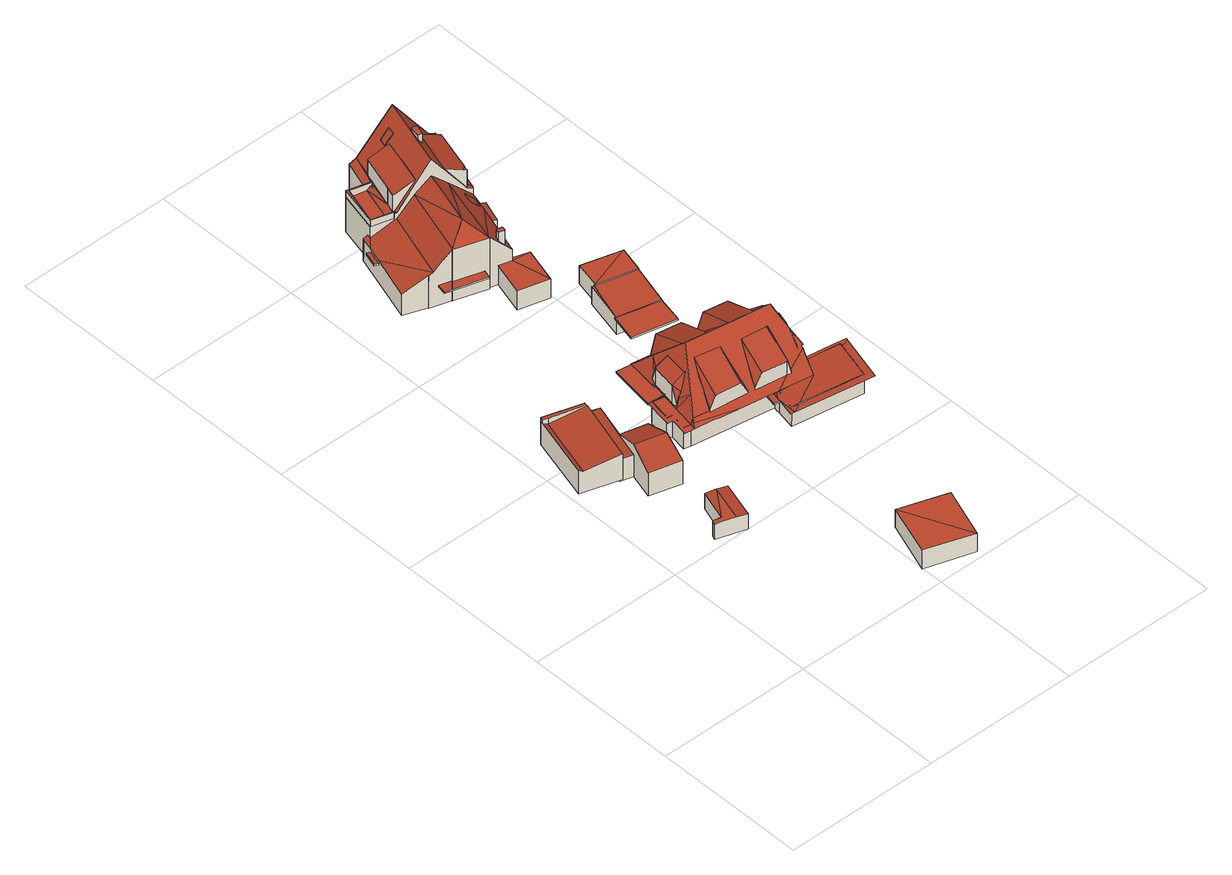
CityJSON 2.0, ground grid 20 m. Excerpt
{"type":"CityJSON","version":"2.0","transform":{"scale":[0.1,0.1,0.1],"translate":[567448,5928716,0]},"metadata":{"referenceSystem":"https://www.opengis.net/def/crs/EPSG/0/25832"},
"CityObjects":{
"building1":{"type":"Building","attributes":{"Grundfläche 2D":"46.158006","Grundhöhe NN":"1.631"},"children":["building1-1"],"geometry":[{"type":"Solid","lod":"3","boundaries":[[[[0,1,2,3,4,5,6,7]],[[8,9,5,4,3,10,11]],[[6,5,9,12,13]],[[0,7,6,13,14]],[[1,0,14,15]],[[2,1,15,16]],[[10,3,2,16,17]],[[12,9,8,11,10,17,18]],[[13,12,18,17,16,15,14]]]],"semantics":{"surfaces":[{"type":"RoofSurface"},{"type":"WallSurface"},{"type":"GroundSurface"}],"values":[[0,0,1,1,1,1,1,1,2]]}}]},
"building1-1":{"type":"BuildingInstallation","parents":["building1"],"geometry":[{"type":"MultiSurface","lod":"3","boundaries":[[[19,20,21,22,23,24]],[[21,20,11,4]],[[22,21,4,25]],[[23,22,25,1]],[[1,2,24,23]],[[24,2,3,10,19]],[[10,11,20,19]]],"semantics":{"surfaces":[{"type":"RoofSurface"},{"type":"WallSurface"}],"values":[0,1,1,1,1,1,1]}}]},
"building2":{"type":"Building","attributes":{"Grundfläche 2D":"14.306014","Grundhöhe NN":"0.946"},"geometry":[{"type":"Solid","lod":"3","boundaries":[[[[26,27,28,29]],[[30,29,31]],[[32,33,26,29,30,34]],[[31,29,28,35,36]],[[30,31,36,37]],[[34,30,37,38]],[[32,34,38,39]],[[27,26,33,32,39,40]],[[28,27,40,35]],[[40,39,38,37,36,35]]]],"semantics":{"surfaces":[{"type":"RoofSurface"},{"type":"WallSurface"},{"type":"GroundSurface"}],"values":[[0,0,0,1,1,1,1,1,1,2]]}}]},
"building3":{"type":"Building","attributes":{"Grundfläche 2D":"39.755402","Grundhöhe NN":"0.931"},"geometry":[{"type":"Solid","lod":"3","boundaries":[[[[41,42,43,44,45]],[[46,47,43,42]],[[48,49,50]],[[49,51,50]],[[51,49,52,53,54]],[[55,51,54]],[[56,57,46,42,41,54,53]],[[47,46,57,58]],[[43,47,58,59]],[[44,43,59,60]],[[41,45,44,60,61,55,54]],[[48,50,62,63]],[[52,49,64,65]],[[49,48,63,64]],[[53,52,65,56]],[[51,55,61,66]],[[50,51,66,62]],[[59,58,57,56,65,64,63,62,66,61,60]]]],"semantics":{"surfaces":[{"type":"RoofSurface"},{"type":"WallSurface"},{"type":"GroundSurface"}],"values":[[0,0,0,0,0,0,1,1,1,1,1,1,1,1,1,1,1,2]]}}]},
"building4":{"type":"Building","attributes":{"Grundfläche 2D":"45.216165","Grundhöhe NN":"1.435"},"geometry":[{"type":"Solid","lod":"3","boundaries":[[[[67,68,69]],[[70,68,67]],[[71,72,69,68]],[[72,73,67,69]],[[73,74,70,67]],[[74,71,68,70]],[[74,73,72,71]]]],"semantics":{"surfaces":[{"type":"RoofSurface"},{"type":"WallSurface"},{"type":"GroundSurface"}],"values":[[0,0,1,1,1,1,2]]}}]},
"building5":{"type":"Building","attributes":{"Grundfläche 2D":"189.746820","Grundhöhe NN":"1.741"},"children":["building5-1","building5-2","building5-3","building5-4"],"geometry":[{"type":"MultiSurface","lod":"3","boundaries":[[[75,76,77,78,79]],[[80,81,82,83,84,85,86]],[[87,88,89,90,91,92,93,94,78,77,95,76,96,97,98,99,100,101,102,103,104,105,106,86,85,107,108]],[[92,109,110,93]],[[111,112,113,110,109,92,91,114,83,82,115,97,96,116,117,83]],[[93,110,79,78,94]],[[118,112,79,110,113]],[[119,117,83]],[[75,83,117,116,76]],[[120,121,122,123]],[[124,125,120,123,126]],[[127,128,125,124]],[[129,130,131,132]],[[129,132,133,134,135,136,137]],[[136,135,138]],[[139,140,135]],[[140,141,135]],[[142,143,138,135,141,144]],[[145,146,101,100]],[[100,99,98,97,115,147,148,81,145]],[[149,150,86,106,105,104,101,146,80]],[[84,151,85]],[[151,152,153,154,155,107,85]],[[156,153,152]],[[157,107,155,154,153,158,159]],[[160,161,162,163,108,107,157,159,158]],[[161,164,163,162]],[[164,165,166,167,163]],[[168,169,170,171,172,173,174,175,176,88,87,108,163,167,166,177,178,179,180,181,182,183,184,130,129,137,136,138,143,142,185],[124,126,123,122,186,187,188,189,190,191,192,127]],[[172,193,194,181,180,195,196,197,173]],[[90,89,88,176,175]],[[198,199,197,196,200,201,202,203,204,205]],[[198,206,199]],[[200,196,195,207,208,209,201]],[[201,209,210]],[[211,212,213,214,215,216,217,166,165,164,218]],[[112,111,83,75,79]],[[116,96,76]],[[77,76,95]],[[122,121,187,186]],[[190,189,128,127,192,191]],[[125,128,189,188,187,121,120]],[[131,183,182,181,134,133,132]],[[193,139,135,134,181,194]],[[140,139,193,172]],[[141,140,172,171]],[[169,168,185,144,141,171,170]],[[144,185,142]],[[130,184,131]],[[184,183,131]],[[80,146,145,81]],[[101,104,102]],[[104,103,102]],[[219,220,221,222,223,224,109,92,225,226,89,176,227,228]],[[229,115,117,230,113,224,223,231,232,233,85,86]],[[233,85,233,232,231,232]],[[233,232,231,234,235,236,237,159,238,155,239,85]],[[211,160,240,237,236,241]],[[160,211,218,161]],[[218,164,161]],[[242,243,167,165,244,245,246]],[[246,245,247,248,207,180,249,243,242]],[[207,195,180]],[[199,173,197]],[[228,250,173,199,251,252,219]],[[253,254,207,248,255]],[[256,257,200,253,255,258]],[[259,256,258,260]],[[199,261,259,260,251]],[[262,211,241,263]],[[264,265,266,262,263,267]],[[268,264,267,269]],[[270,268,269,271]],[[165,270,271,244]],[[258,255,248,247,245,244,271,269,267,263,241,236,235,234,231,223,222,221,220,219,252,251,260]],[[204,203,202,201,200,257,256,259,261,199,206,198,205]],[[201,210,209,208,207,254,253,200]],[[239,155,154,153,152,151,85]],[[237,158,153,154,155,238,159]],[[237,240,160,158]],[[167,166,165]],[[167,243,249,180,179,178,177,166]],[[173,250,228,227,176,175,174]],[[175,176,89,90]],[[226,225,92,91,90,89]],[[109,224,113,230,117,82,83,114,91,92]],[[84,83,82,117,115,229,86,85]],[[211,262,266,265,264,268,270,165,166,217,216,215,214,213,212]]],"semantics":{"surfaces":[{"type":"RoofSurface"},{"type":"WallSurface"},{"type":"GroundSurface"}],"values":[0,0,0,0,0,0,0,0,0,0,0,0,0,0,0,0,0,0,0,0,0,0,0,0,0,0,0,0,0,0,0,0,0,0,0,0,1,1,1,1,1,1,1,1,1,1,1,1,1,1,1,1,1,1,1,1,1,1,1,1,1,1,1,1,1,1,1,1,1,1,1,1,1,1,2,0,0,0,0,0,0,0,0,0,0,0,0,0]}}]},
"building5-1":{"type":"BuildingInstallation","parents":["building5"],"geometry":[{"type":"MultiSurface","lod":"3","boundaries":[[[272,273,274,275,276,277,278,279,280,281,282,283]],[[157,238,154,284,282,281,285]],[[238,286,154]],[[238,287,286]],[[288,289,274,290,291,292]],[[275,274,289,293,294]],[[154,295,284,154,286]],[[295,153,282,284]],[[283,282,153,158,160,161,296,274,273,272]],[[296,297,290,274]],[[162,292,291,290,297]],[[288,292,298]],[[298,289,288]]],"semantics":{"surfaces":[{"type":"RoofSurface"},{"type":"WallSurface"}],"values":[0,0,0,0,0,0,1,1,1,1,1,1,1]}}]},
"building5-2":{"type":"BuildingInstallation","parents":["building5"],"geometry":[{"type":"MultiSurface","lod":"3","boundaries":[[[299,300,301]],[[299,301,302]],[[300,303,304]],[[304,301,300]],[[303,305,306]],[[306,304,303]],[[305,303,300,299,307,308]],[[309,306,305,308]],[[302,301,304,306,309,310]],[[310,307,299,302]],[[308,307,310,309]]],"semantics":{"surfaces":[{"type":"RoofSurface"},{"type":"WallSurface"},{"type":"OuterCeilingSurface"}],"values":[0,0,0,0,0,0,1,1,1,1,2]}}]},
"building5-3":{"type":"BuildingInstallation","parents":["building5"],"geometry":[{"type":"MultiSurface","lod":"3","boundaries":[[[311,233,312,313,314,213,212]],[[315,316,212,213]],[[311,212,316,317]],[[233,311,317,232]],[[233,232,318,312]],[[319,313,312,318]],[[314,313,319,320]],[[213,314,320,315]],[[319,318,232,317,316,315,320]]],"semantics":{"surfaces":[{"type":"RoofSurface"},{"type":"WallSurface"},{"type":"OuterCeilingSurface"}],"values":[0,1,1,1,1,1,1,1,2]}}]},
"building5-4":{"type":"BuildingInstallation","parents":["building5"],"geometry":[{"type":"MultiSurface","lod":"3","boundaries":[[[321,322,323,242]],[[242,246,324,321]],[[325,246,242,323]],[[324,326,322,321]],[[326,325,323,322]],[[326,324,246,325]]],"semantics":{"surfaces":[{"type":"RoofSurface"},{"type":"WallSurface"},{"type":"OuterCeilingSurface"}],"values":[0,1,1,1,1,2]}}]},
"building6":{"type":"Building","attributes":{"Grundfläche 2D":"255.009460","Grundhöhe NN":"2.189"},"children":["building6-1","building6-2","building6-3","building6-4","building6-5","building6-6","building6-7"],"geometry":[{"type":"Solid","lod":"3","boundaries":[[[[327,328,329,330,331,332,333,334,335,336,337]],[[338,339,340,341,342,343]],[[344,345,340,339,346,347,348]],[[349,350,351,331,330,352,353,354,355,356,357,358,359]],[[360,361,362,363,364,365,366,367,368]],[[369,370,371,372,373,374]],[[375,376,370]],[[371,370,376,377]],[[378,376,375]],[[379,380,376,378]],[[377,376,380]],[[378,381,382,383,379]],[[384,385,382,381,386,387]],[[387,388,389,384]],[[382,385,390,391,392]],[[372,371,393]],[[394,395,396,350]],[[397,398,350,396]],[[397,399,400]],[[399,401,402,403,404]],[[400,399,404]],[[402,405,403]],[[405,402,406,356,355]],[[398,351,350]],[[398,397,400]],[[407,408,409,345,344,348,410,411,349,359,358,357]],[[412,413,414]],[[415,407,416,414,413,417,418]],[[412,419,411,410,420,413]],[[415,408,407]],[[421,422,423,424]],[[422,425,426,427]],[[427,423,422]],[[428,429,430,431,432,433]],[[403,405,355,354,353,328,327,337,336]],[[330,329,328,353,352]],[[333,332,331,351,398]],[[334,333,398,400]],[[400,404,335,334]],[[404,403,336,335]],[[418,417,413,339,338,343]],[[346,339,413,420]],[[348,347,346,420,410]],[[409,408,415,418,343,342,341,340,345]],[[389,388,434,435]],[[390,385,384,389,435,436]],[[391,390,436,437]],[[392,391,437,438]],[[439,379,383,382,392,438,440,441]],[[442,380,379,439,441,440,443,444]],[[380,442,444,443,445,377]],[[371,377,445,446]],[[422,393,371,446,447,425]],[[424,448,449,428,433,374,373,372,393,422,421]],[[426,425,447,450]],[[427,426,450,451]],[[423,427,451,452]],[[424,423,452,448]],[[360,387,386,361]],[[367,453,454,368]],[[388,387,360,368,454,434]],[[429,428,449,455]],[[430,429,455,456]],[[431,430,456,457]],[[394,458,453,367,395]],[[396,395,367,366]],[[397,396,366,365]],[[399,397,365,364]],[[399,364,363,401]],[[402,401,363,362]],[[406,402,362,361]],[[381,378,375,370,369,374,416,407,357,356,406,361,386]],[[457,459,419,412,414,416,374,433,432,431]],[[394,350,349,411,419,459,458]],[[451,450,447,446,445,443,440,438,437,436,435,434,454,453,458,459,457,456,455,449,448,452]]]],"semantics":{"surfaces":[{"type":"RoofSurface"},{"type":"WallSurface"},{"type":"GroundSurface"}],"values":[[0,0,0,0,0,0,0,0,0,0,0,0,0,0,0,0,0,0,0,0,0,0,0,0,0,0,0,0,0,0,0,0,0,0,1,1,1,1,1,1,1,1,1,1,1,1,1,1,1,1,1,1,1,1,1,1,1,1,1,1,1,1,1,1,1,1,1,1,1,1,1,1,1,1,2]]}}]},
"building6-1":{"type":"BuildingInstallation","parents":["building6"],"geometry":[{"type":"MultiSurface","lod":"3","boundaries":[[[460,461,462,463,464]],[[465,462,461,466]],[[465,467,463,462]],[[467,468,469,460,464,463]],[[469,466,461,460]]],"semantics":{"surfaces":[{"type":"RoofSurface"},{"type":"WallSurface"}],"values":[0,1,1,1,1]}}]},
"building6-2":{"type":"BuildingInstallation","parents":["building6"],"geometry":[{"type":"MultiSurface","lod":"3","boundaries":[[[470,471,472,473,474,475,476]],[[477,478,474,473]],[[478,479,480,476,475,474]],[[481,477,473,472]],[[480,482,483,481,472,471,470,476]]],"semantics":{"surfaces":[{"type":"RoofSurface"},{"type":"WallSurface"}],"values":[0,1,1,1,1]}}]},
"building6-3":{"type":"BuildingInstallation","parents":["building6"],"geometry":[{"type":"MultiSurface","lod":"3","boundaries":[[[484,485,486,487,488,489,490,491]],[[487,486,396,366,367,368]],[[360,488,487,368]],[[361,406,489,488,360]],[[361,362,402,490,489,406]],[[491,490,402,362,363,492]],[[492,493,484,491]],[[484,493,364,365,397,485]],[[485,397,365,397]],[[366,396,486,485,397,365]]],"semantics":{"surfaces":[{"type":"RoofSurface"},{"type":"WallSurface"}],"values":[0,1,1,1,1,1,1,1,1,1]}}]},
"building6-4":{"type":"BuildingInstallation","parents":["building6"],"geometry":[{"type":"MultiSurface","lod":"3","boundaries":[[[494,495,496,497,498]],[[496,495,499,500]],[[501,498,497,496,500,502]],[[494,498,501,503]],[[495,494,503,499]]],"semantics":{"surfaces":[{"type":"RoofSurface"},{"type":"WallSurface"}],"values":[0,1,1,1,1]}}]},
"building6-5":{"type":"BuildingInstallation","parents":["building6"],"geometry":[{"type":"MultiSurface","lod":"3","boundaries":[[[504,505,506,507,508,509]],[[510,511,506,505]],[[512,513,509,508]],[[505,504,509,513,514,510]],[[512,508,507,506,511,515]]],"semantics":{"surfaces":[{"type":"RoofSurface"},{"type":"WallSurface"}],"values":[0,1,1,1,1]}}]},
"building6-6":{"type":"BuildingInstallation","parents":["building6"],"geometry":[{"type":"MultiSurface","lod":"3","boundaries":[[[516,517,518,519]],[[520,521,519,518]],[[521,522,516,519]],[[522,523,517,516]],[[523,520,518,517]],[[523,522,521,520]]],"semantics":{"surfaces":[{"type":"RoofSurface"},{"type":"WallSurface"},{"type":"OuterCeilingSurface"}],"values":[0,1,1,1,1,2]}}]},
"building6-7":{"type":"BuildingInstallation","parents":["building6"],"geometry":[{"type":"MultiSurface","lod":"3","boundaries":[[[524,525,442,439,526,527]],[[528,444,442,525]],[[441,529,526,439]],[[444,441,439,442]],[[529,530,527,526]],[[530,531,524,527]],[[531,528,525,524]],[[531,530,529,441,444,528]]],"semantics":{"surfaces":[{"type":"RoofSurface"},{"type":"WallSurface"},{"type":"OuterCeilingSurface"}],"values":[0,1,1,1,1,1,1,2]}}]},
"building7":{"type":"Building","attributes":{"Grundfläche 2D":"47.419121","Grundhöhe NN":"1.962"},"children":["building7-1"],"geometry":[{"type":"Solid","lod":"3","boundaries":[[[[532,533,534,535]],[[536,532,535,537]],[[538,539,540]],[[541,539,538]],[[538,540,542]],[[536,537,543,544]],[[536,544,545,546,532]],[[547,548,549,533,532,546,545]],[[533,549,548,547,550,534]],[[539,534,550,551,540]],[[542,540,551,552]],[[535,541,538,542,552,543,537]],[[541,535,534,539]],[[551,550,547,545,544,543,552]]]],"semantics":{"surfaces":[{"type":"RoofSurface"},{"type":"WallSurface"},{"type":"GroundSurface"}],"values":[[0,0,0,0,0,1,1,1,1,1,1,1,1,2]]}}]},
"building7-1":{"type":"BuildingInstallation","parents":["building7"],"geometry":[{"type":"MultiSurface","lod":"3","boundaries":[[[553,554,555,549,556]],[[556,532,546,557,553]],[[532,556,549,548,546]],[[554,553,557,558]],[[555,554,558,559]],[[549,555,559,548]],[[548,559,558,557,546]]],"semantics":{"surfaces":[{"type":"RoofSurface"},{"type":"WallSurface"},{"type":"OuterCeilingSurface"}],"values":[0,1,1,1,1,1,2]}}]}
},
"vertices":[
[80,423,53],[78,424,53],[79,426,53],[35,439,47],[34,435,47],[11,355,47],[56,342,53],[57,347,53],[7,360,50],[6,357,50],[29,441,50],[28,437,50],[6,357,16],[56,342,16],[80,423,16],[78,424,16],[79,426,16],[29,441,16],[28,437,16],
[29,441,55],[28,437,55],[34,435,55],[78,423,55],[78,424,55],[79,426,55],[78,423,53],
[93,204,32],[106,200,31],[120,247,31],[107,251,32],[81,215,32],[94,255,31],[69,212,31],[79,209,32],[71,218,31],[120,247,9],[94,255,9],[81,215,9],[71,218,9],[69,212,9],[106,200,9],
[82,375,43],[73,343,55],[111,333,55],[115,366,43],[83,374,43],[63,310,43],[103,299,43],[78,424,41],[80,423,41],[79,426,41],[97,421,40],[57,347,41],[73,343,40],[82,375,40],[83,374,40],[73,343,9],[63,310,9],[103,299,9],[111,333,9],[115,366,9],[83,374,9],[79,426,9],[78,424,9],[80,423,9],[57,347,9],[97,421,9],
[257,5,40],[219,92,40],[196,25,41],[280,71,40],[219,92,14],[196,25,14],[257,5,14],[280,71,14],
[252,428,76],[243,378,100],[265,375,100],[275,373,100],[283,423,76],[185,438,48],[233,430,49],[232,428,51],[243,430,48],[161,443,48],[165,429,61],[185,426,61],[242,368,111],[287,361,111],[301,382,87],[309,394,73],[307,395,73],[303,395,73],[285,398,73],[279,383,89],[260,376,100],[243,405,73],[225,408,73],[222,398,83],[217,385,98],[216,383,100],[185,388,100],[185,406,81],[185,414,73],[185,417,70],[185,420,68],[185,420,67],[169,417,73],[180,378,111],[303,397,71],[287,406,65],[244,430,48],[292,421,49],[288,408,62],[311,420,48],[229,418,62],[243,413,65],[243,416,62],[293,421,47],[243,430,47],[207,320,75],[216,319,59],[215,340,77],[213,359,97],[181,365,98],[174,324,75],[211,360,97],[177,355,87],[167,325,59],[239,354,96],[231,334,75],[225,317,59],[233,316,76],[264,311,76],[265,311,76],[266,311,76],[271,349,97],[262,351,96],[272,349,97],[270,310,59],[270,312,61],[270,313,62],[271,329,75],[271,343,90],[270,314,63],[224,432,76],[192,437,76],[229,418,61],[234,430,47],[185,438,47],[185,437,49],[161,442,48],[156,406,48],[156,399,50],[160,405,58],[161,407,60],[155,399,48],[162,403,64],[153,383,50],[160,398,60],[153,381,50],[151,370,50],[154,360,60],[157,345,73],[149,359,48],[144,330,48],[142,322,48],[147,330,56],[270,315,61],[270,314,61],[270,313,60],[270,313,59],[270,312,58],[296,320,70],[296,322,73],[298,321,73],[293,338,89],[166,319,48],[173,317,48],[242,306,48],[248,305,48],[265,311,56],[264,311,56],[225,317,56],[230,333,73],[271,326,73],[215,335,73],[216,319,56],[213,319,56],[167,325,55],[171,338,69],[173,342,73],[175,350,81],[270,310,56],[266,311,56],[264,303,48],[292,298,48],[292,299,48],[298,321,52],[296,320,51],[253,279,45],[242,273,43],[342,256,44],[353,313,52],[343,315,52],[298,322,52],[296,322,52],[248,305,47],[242,306,47],[240,295,46],[236,274,43],[153,381,48],[153,383,48],[133,385,48],[128,356,48],[127,348,48],[134,347,48],[130,324,48],[151,370,48],[290,321,17],[291,323,17],[303,393,17],[303,395,17],[305,405,17],[305,405,63],[303,393,75],[301,385,84],[291,323,73],[290,321,70],[202,423,61],[281,409,62],[165,429,17],[165,429,46],[165,429,48],[162,411,17],[161,407,17],[157,380,17],[157,380,60],[161,404,60],[162,411,60],[153,381,51],[153,381,17],[249,313,44],[249,313,55],[144,330,17],[249,313,17],[249,313,42],[248,308,17],[248,305,17],[248,308,50],[292,320,70],[296,320,17],[292,320,17],[243,280,44],[246,296,46],[243,280,17],[334,265,45],[330,266,45],[334,265,17],[343,312,52],[343,312,17],[298,319,51],[137,384,48],[137,384,17],[132,355,48],[133,359,48],[137,382,48],[132,355,17],[139,354,48],[139,354,17],[135,332,48],[135,332,17],
[153,381,76],[151,370,76],[150,366,76],[167,364,87],[167,365,87],[169,377,86],[169,380,86],[171,391,86],[171,394,86],[171,396,86],[156,399,76],[153,383,76],[158,406,54],[166,400,73],[161,405,59],[161,404,59],[156,360,65],[157,360,67],[150,359,54],[154,360,61],[155,360,64],[160,361,72],[166,363,86],[158,406,53],[150,366,50],[150,359,50],[156,360,64],
[301,380,68],[298,368,66],[313,365,67],[315,378,69],[295,346,52],[310,344,51],[293,335,52],[309,333,52],[301,380,49],[293,335,49],[309,333,49],[315,378,49],
[157,382,48],[166,429,48],[168,441,48],[142,445,48],[133,385,46],[153,383,46],[157,382,46],[166,429,46],[168,441,46],[142,445,46],
[237,315,44],[234,297,44],[246,295,44],[237,315,42],[246,295,42],[234,297,42],
[117,764,103],[140,757,115],[148,782,115],[153,800,115],[158,817,114],[135,824,103],[134,824,102],[119,778,102],[119,777,102],[115,765,102],[116,765,102],[200,743,102],[202,747,102],[196,741,104],[198,741,103],[199,741,102],[200,740,102],[182,772,114],[175,748,114],[217,799,102],[216,799,103],[192,806,114],[184,840,139],[143,852,79],[135,824,79],[148,782,114],[140,757,114],[121,763,84],[117,764,79],[116,760,79],[156,749,139],[167,784,139],[171,797,139],[86,769,72],[114,761,72],[115,762,72],[107,764,72],[122,813,72],[128,811,72],[129,812,72],[122,814,72],[99,821,72],[198,738,74],[176,744,96],[150,653,96],[198,712,66],[202,726,66],[205,736,66],[156,749,116],[134,677,116],[150,651,96],[137,755,96],[109,665,96],[108,664,96],[116,760,71],[88,672,71],[93,670,78],[77,758,53],[71,739,53],[114,761,70],[86,769,56],[87,774,56],[82,775,53],[53,684,53],[82,674,68],[82,673,68],[177,645,66],[135,854,74],[122,814,73],[129,812,78],[128,811,78],[134,824,79],[122,813,73],[119,778,78],[107,764,73],[115,762,78],[115,765,78],[119,777,78],[116,765,78],[114,761,78],[198,738,79],[198,741,79],[196,741,82],[216,799,79],[225,828,79],[224,797,76],[202,747,79],[206,738,76],[199,741,79],[205,736,76],[200,743,79],[200,740,79],[233,826,76],[217,799,79],[178,648,50],[177,645,50],[201,643,49],[179,649,50],[161,650,50],[149,607,50],[188,597,49],[198,712,47],[214,708,43],[223,736,43],[207,741,47],[206,738,47],[205,736,47],[87,774,22],[82,775,22],[53,684,22],[82,674,22],[82,673,22],[109,665,51],[109,665,22],[109,665,49],[108,664,51],[108,664,22],[108,664,49],[150,651,22],[150,653,22],[161,650,22],[179,649,22],[198,712,22],[149,607,22],[188,597,22],[201,643,22],[122,814,22],[99,821,22],[214,708,22],[223,736,22],[207,741,22],[135,854,22],[233,826,22],
[168,783,143],[174,782,143],[178,795,143],[172,797,143],[171,796,143],[178,795,129],[174,782,129],[172,797,138],[171,796,138],[168,783,138],
[159,820,116],[160,820,116],[165,818,124],[168,828,124],[159,831,110],[157,825,110],[156,821,110],[168,828,123],[159,831,109],[157,825,109],[156,821,109],[165,818,123],[159,820,115],[160,820,115],
[101,818,81],[128,811,81],[129,812,81],[99,821,81],[86,769,81],[114,761,81],[115,762,81],[87,770,81],[87,770,72],[101,818,72],
[166,658,94],[164,652,94],[171,650,94],[172,651,94],[173,656,94],[164,652,82],[171,650,73],[173,656,74],[172,651,73],[166,658,82],
[196,716,70],[199,727,70],[188,731,82],[187,729,82],[184,718,82],[195,715,70],[199,727,69],[188,731,81],[184,718,81],[195,715,69],[196,716,69],[187,729,81],
[72,760,49],[66,741,49],[71,739,49],[77,758,49],[71,739,47],[77,758,47],[72,760,47],[66,741,47],
[141,642,51],[144,653,51],[93,670,51],[90,657,51],[144,653,49],[93,670,49],[90,657,49],[141,642,49],
[202,509,44],[255,496,46],[269,547,46],[218,561,45],[215,562,45],[219,561,45],[219,561,46],[269,547,47],[278,580,46],[218,561,46],[227,594,46],[219,561,20],[215,562,20],[202,509,20],[202,509,43],[255,496,20],[255,496,43],[255,496,45],[269,547,20],[278,580,20],[227,594,20],
[200,510,45],[192,475,45],[248,462,45],[202,509,45],[200,510,43],[192,475,43],[248,462,43]
]}
